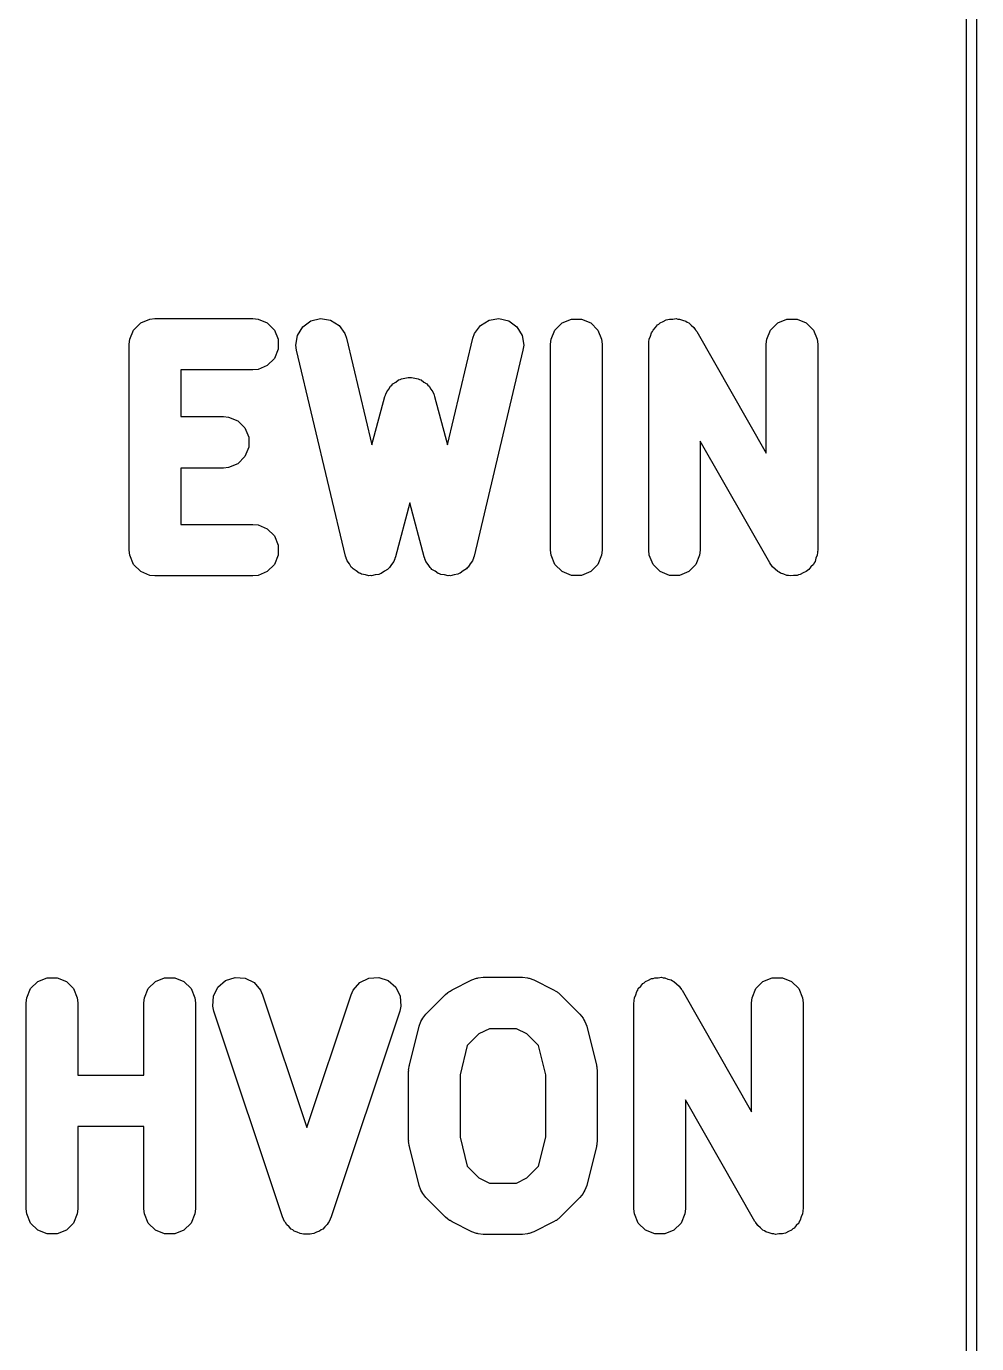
# Model space of a CAD drawing. Header units: inches. Extents: x 0.38 to 8.15, y -7.81 to -0.59.
# Drawn here: x 7.9275 to 8.1093, y -4.6465 to -4.3945 of the extents above; entities that cross this region are included whole.
import ezdxf

# ---------------------------------------------------------------- set-up
doc = ezdxf.new("R2010")
doc.units = ezdxf.units.IN
doc.header["$MEASUREMENT"] = 0
doc.layers.add('Edge.Cuts', color=254, linetype='CONTINUOUS', true_color=0xd0d2cd)
doc.layers.add('F.Silkscreen', color=41, linetype='CONTINUOUS', true_color=0xf2eda1)

msp = doc.modelspace()

# ---------------------------------------------------------------- linework, layer by layer
at = {"layer": 'Edge.Cuts', "linetype": 'CONTINUOUS'}
for p, q in [((8.10728, -7.81201), (8.10728, -0.59154)), ((8.10925, -0.59055), (8.10925, -7.81299))]:
    msp.add_line(p, q, dxfattribs=at)
at = {"layer": 'F.Silkscreen', "linetype": 'CONTINUOUS'}
for p, q in [((7.94798, -4.45257), (7.94934, -4.45121)), ((7.94934, -4.45121), (7.95111, -4.45047)), ((7.95111, -4.45047), (7.95207, -4.45038)), ((7.95207, -4.45038), (7.97082, -4.45038)), ((7.97082, -4.45038), (7.97178, -4.45047)), ((7.97178, -4.45047), (7.97355, -4.45121)), ((7.97355, -4.45121), (7.97491, -4.45257)), ((7.97933, -4.45359), (7.98033, -4.45195)), ((7.98033, -4.45195), (7.98189, -4.45083)), ((7.98189, -4.45083), (7.98376, -4.45038)), ((7.98376, -4.45038), (7.98565, -4.45069)), ((7.98565, -4.45069), (7.98729, -4.45169)), ((7.98729, -4.45169), (7.98841, -4.45325)), ((8.01321, -4.45325), (8.01434, -4.45169)), ((8.01434, -4.45169), (8.01597, -4.45069)), ((8.01597, -4.45069), (8.01787, -4.45038)), ((8.01787, -4.45038), (8.01974, -4.45083)), ((8.01974, -4.45083), (8.02129, -4.45195)), ((8.02129, -4.45195), (8.0223, -4.45359)), ((8.02859, -4.45257), (8.02995, -4.45121)), ((8.02995, -4.45121), (8.03172, -4.45047)), ((8.03172, -4.45047), (8.03364, -4.45047)), ((8.03364, -4.45047), (8.03542, -4.45121)), ((8.03542, -4.45121), (8.03678, -4.45257)), ((8.04734, -4.45257), (8.0478, -4.4521)), ((8.0478, -4.4521), (8.0482, -4.45159)), ((8.0482, -4.45159), (8.04848, -4.45143)), ((8.04848, -4.45143), (8.0487, -4.45121)), ((8.0487, -4.45121), (8.0493, -4.45096)), ((8.0493, -4.45096), (8.04987, -4.45063)), ((8.04987, -4.45063), (8.05018, -4.45059)), ((8.05018, -4.45059), (8.05047, -4.45047)), ((8.05047, -4.45047), (8.05113, -4.45047)), ((8.05113, -4.45047), (8.05178, -4.45039)), ((8.05178, -4.45039), (8.05208, -4.45047)), ((8.05208, -4.45047), (8.05239, -4.45047)), ((8.05239, -4.45047), (8.053, -4.45072)), ((8.053, -4.45072), (8.05363, -4.4509)), ((8.05363, -4.4509), (8.05388, -4.45109)), ((8.05388, -4.45109), (8.05417, -4.45121)), ((8.05417, -4.45121), (8.05463, -4.45167)), ((8.05463, -4.45167), (8.05515, -4.45207)), ((8.05515, -4.45207), (8.05543, -4.45247)), ((8.06984, -4.45257), (8.0712, -4.45121)), ((8.0712, -4.45121), (8.07297, -4.45047)), ((8.07297, -4.45047), (8.07489, -4.45047)), ((8.07489, -4.45047), (8.07666, -4.45121)), ((8.07666, -4.45121), (8.07802, -4.45257)), ((7.94715, -4.4553), (7.94724, -4.45434)), ((7.94724, -4.45434), (7.94798, -4.45257)), ((7.97491, -4.45257), (7.97564, -4.45434)), ((7.97564, -4.45434), (7.97564, -4.45626)), ((7.97902, -4.45548), (7.97933, -4.45359)), ((7.98841, -4.45325), (7.98873, -4.45416)), ((7.98873, -4.45416), (7.99358, -4.47456)), ((8.00804, -4.47456), (8.0129, -4.45416)), ((8.0129, -4.45416), (8.01321, -4.45325)), ((8.0223, -4.45359), (8.0226, -4.45548)), ((8.02776, -4.4553), (8.02786, -4.45434)), ((8.02786, -4.45434), (8.02859, -4.45257)), ((8.03678, -4.45257), (8.03751, -4.45434)), ((8.03751, -4.45434), (8.03761, -4.4553)), ((8.04656, -4.45483), (8.04661, -4.45434)), ((8.04661, -4.45434), (8.04686, -4.45374)), ((8.04686, -4.45374), (8.04703, -4.4531)), ((8.04703, -4.4531), (8.04722, -4.45286)), ((8.04722, -4.45286), (8.04734, -4.45257)), ((8.05543, -4.45247), (8.05552, -4.45257)), ((8.05552, -4.45257), (8.05556, -4.45266)), ((8.05556, -4.45266), (8.0557, -4.45286)), ((8.0557, -4.45286), (8.06901, -4.47614)), ((8.06901, -4.4553), (8.0691, -4.45434)), ((8.0691, -4.45434), (8.06984, -4.45257)), ((8.07802, -4.45257), (8.07876, -4.45434)), ((8.07876, -4.45434), (8.07885, -4.4553)), ((7.94715, -4.49467), (7.94715, -4.4553)), ((7.97564, -4.45626), (7.97491, -4.45803)), ((7.97915, -4.45644), (7.97902, -4.45548)), ((7.98853, -4.49581), (7.97915, -4.45644)), ((8.02247, -4.45644), (8.0131, -4.49581)), ((8.0226, -4.45548), (8.02247, -4.45644)), ((8.02776, -4.49467), (8.02776, -4.4553)), ((8.03761, -4.4553), (8.03761, -4.49467)), ((8.04651, -4.4553), (8.04654, -4.45505)), ((8.04651, -4.49467), (8.04651, -4.4553)), ((8.04652, -4.45496), (8.04656, -4.45483)), ((8.04654, -4.45505), (8.04652, -4.45496)), ((8.06901, -4.47614), (8.06901, -4.4553)), ((8.07885, -4.4553), (8.07885, -4.49467)), ((7.97355, -4.45939), (7.97178, -4.46013)), ((7.97491, -4.45803), (7.97355, -4.45939)), ((7.97082, -4.46022), (7.95699, -4.46022)), ((7.95699, -4.46022), (7.95699, -4.46913)), ((7.97178, -4.46013), (7.97082, -4.46022)), ((7.99813, -4.46253), (7.99864, -4.46213)), ((7.99864, -4.46213), (7.99895, -4.46205)), ((7.99895, -4.46205), (7.99923, -4.46189)), ((7.99923, -4.46189), (7.99987, -4.4618)), ((7.99987, -4.4618), (8.0005, -4.46164)), ((8.0005, -4.46164), (8.00081, -4.46168)), ((8.00081, -4.46168), (8.00113, -4.46164)), ((8.00113, -4.46164), (8.00176, -4.4618)), ((8.00176, -4.4618), (8.0024, -4.46189)), ((8.0024, -4.46189), (8.00268, -4.46205)), ((8.00268, -4.46205), (8.00298, -4.46213)), ((8.00298, -4.46213), (8.0035, -4.46253)), ((7.99616, -4.46496), (7.99622, -4.46485)), ((7.99622, -4.46485), (7.9964, -4.46438)), ((7.9964, -4.46438), (7.99679, -4.46386)), ((7.99679, -4.46386), (7.99712, -4.4633)), ((7.99712, -4.4633), (7.99737, -4.46311)), ((7.99737, -4.46311), (7.99756, -4.46285)), ((7.99756, -4.46285), (7.99813, -4.46253)), ((8.0035, -4.46253), (8.00406, -4.46285)), ((8.00406, -4.46285), (8.00426, -4.46311)), ((8.00426, -4.46311), (8.00451, -4.4633)), ((8.00451, -4.4633), (8.00484, -4.46386)), ((8.00484, -4.46386), (8.00523, -4.46438)), ((8.00523, -4.46438), (8.00541, -4.46485)), ((8.00541, -4.46485), (8.00547, -4.46496)), ((7.99358, -4.47456), (7.99606, -4.46528)), ((7.99606, -4.46528), (7.99614, -4.46506)), ((7.99614, -4.46506), (7.99616, -4.46496)), ((8.00547, -4.46496), (8.00548, -4.46506)), ((8.00548, -4.46506), (8.00557, -4.46528)), ((8.00557, -4.46528), (8.00804, -4.47456)), ((7.95699, -4.46913), (7.96519, -4.46913)), ((7.96519, -4.46913), (7.96615, -4.46922)), ((7.96615, -4.46922), (7.96793, -4.46996)), ((7.96793, -4.46996), (7.96928, -4.47131)), ((7.96928, -4.47131), (7.97002, -4.47309)), ((7.97002, -4.47309), (7.97002, -4.47501)), ((8.06966, -4.49711), (8.05635, -4.47383)), ((8.05635, -4.47383), (8.05635, -4.49467)), ((7.96928, -4.47678), (7.96793, -4.47814)), ((7.97002, -4.47501), (7.96928, -4.47678)), ((7.96519, -4.47897), (7.95699, -4.47897)), ((7.95699, -4.47897), (7.95699, -4.48975)), ((7.96615, -4.47887), (7.96519, -4.47897)), ((7.96793, -4.47814), (7.96615, -4.47887)), ((8.00081, -4.48565), (7.99807, -4.49594)), ((8.00356, -4.49594), (8.00081, -4.48565)), ((7.95699, -4.48975), (7.97082, -4.48975)), ((7.97082, -4.48975), (7.97178, -4.48984)), ((7.97178, -4.48984), (7.97355, -4.49058)), ((7.97355, -4.49058), (7.97491, -4.49194)), ((7.97491, -4.49194), (7.97564, -4.49371)), ((7.94724, -4.49563), (7.94715, -4.49467)), ((7.97564, -4.49371), (7.97564, -4.49563)), ((8.02786, -4.49563), (8.02776, -4.49467)), ((8.03761, -4.49467), (8.03751, -4.49563)), ((8.04661, -4.49563), (8.04651, -4.49467)), ((8.05635, -4.49467), (8.05626, -4.49563)), ((8.07884, -4.49501), (8.0788, -4.49514)), ((8.07885, -4.49467), (8.07883, -4.49492)), ((8.07883, -4.49492), (8.07884, -4.49501)), ((7.94798, -4.4974), (7.94724, -4.49563)), ((7.94934, -4.49876), (7.94798, -4.4974)), ((7.97491, -4.4974), (7.97355, -4.49876)), ((7.97564, -4.49563), (7.97491, -4.4974)), ((7.98864, -4.49614), (7.98853, -4.49581)), ((7.98866, -4.49626), (7.98864, -4.49614)), ((7.98872, -4.49636), (7.98866, -4.49626)), ((7.98884, -4.49672), (7.98872, -4.49636)), ((7.98926, -4.4973), (7.98884, -4.49672)), ((7.98962, -4.49792), (7.98926, -4.4973)), ((7.9973, -4.49741), (7.99692, -4.49802)), ((7.99773, -4.49684), (7.9973, -4.49741)), ((7.99786, -4.49649), (7.99773, -4.49684)), ((7.99793, -4.49638), (7.99786, -4.49649)), ((7.99795, -4.49626), (7.99793, -4.49638)), ((7.99807, -4.49594), (7.99795, -4.49626)), ((8.00368, -4.49626), (8.00356, -4.49594)), ((8.0037, -4.49638), (8.00368, -4.49626)), ((8.00376, -4.49649), (8.0037, -4.49638)), ((8.0039, -4.49684), (8.00376, -4.49649)), ((8.00433, -4.49741), (8.0039, -4.49684)), ((8.00471, -4.49802), (8.00433, -4.49741)), ((8.01237, -4.4973), (8.01201, -4.49792)), ((8.01279, -4.49672), (8.01237, -4.4973)), ((8.01291, -4.49636), (8.01279, -4.49672)), ((8.01297, -4.49626), (8.01291, -4.49636)), ((8.01299, -4.49614), (8.01297, -4.49626)), ((8.0131, -4.49581), (8.01299, -4.49614)), ((8.02859, -4.4974), (8.02786, -4.49563)), ((8.02995, -4.49876), (8.02859, -4.4974)), ((8.03678, -4.4974), (8.03542, -4.49876)), ((8.03751, -4.49563), (8.03678, -4.4974)), ((8.04734, -4.4974), (8.04661, -4.49563)), ((8.0487, -4.49876), (8.04734, -4.4974)), ((8.05552, -4.4974), (8.05417, -4.49876)), ((8.05626, -4.49563), (8.05552, -4.4974)), ((8.0698, -4.49731), (8.06966, -4.49711)), ((8.06984, -4.4974), (8.0698, -4.49731)), ((8.06993, -4.4975), (8.06984, -4.4974)), ((8.07021, -4.4979), (8.06993, -4.4975)), ((8.07802, -4.4974), (8.07756, -4.49787)), ((8.07814, -4.49711), (8.07802, -4.4974)), ((8.07833, -4.49687), (8.07814, -4.49711)), ((8.07851, -4.49623), (8.07833, -4.49687)), ((8.07876, -4.49563), (8.07851, -4.49623)), ((8.0788, -4.49514), (8.07876, -4.49563)), ((7.95111, -4.4995), (7.94934, -4.49876)), ((7.95207, -4.49959), (7.95111, -4.4995)), ((7.97082, -4.49959), (7.95207, -4.49959)), ((7.97178, -4.4995), (7.97082, -4.49959)), ((7.97355, -4.49876), (7.97178, -4.4995)), ((7.98982, -4.49807), (7.98962, -4.49792)), ((7.98997, -4.49828), (7.98982, -4.49807)), ((7.99058, -4.49865), (7.98997, -4.49828)), ((7.99114, -4.49909), (7.99058, -4.49865)), ((7.99139, -4.49915), (7.99114, -4.49909)), ((7.9916, -4.49928), (7.99139, -4.49915)), ((7.99231, -4.4994), (7.9916, -4.49928)), ((7.993, -4.49958), (7.99231, -4.4994)), ((7.99325, -4.49955), (7.993, -4.49958)), ((7.9935, -4.49959), (7.99325, -4.49955)), ((7.99419, -4.49942), (7.9935, -4.49959)), ((7.9949, -4.49933), (7.99419, -4.49942)), ((7.99512, -4.4992), (7.9949, -4.49933)), ((7.99537, -4.49914), (7.99512, -4.4992)), ((7.99595, -4.49872), (7.99537, -4.49914)), ((7.99656, -4.49837), (7.99595, -4.49872)), ((7.99672, -4.49817), (7.99656, -4.49837)), ((7.99692, -4.49802), (7.99672, -4.49817)), ((8.00491, -4.49817), (8.00471, -4.49802)), ((8.00506, -4.49837), (8.00491, -4.49817)), ((8.00568, -4.49872), (8.00506, -4.49837)), ((8.00626, -4.49914), (8.00568, -4.49872)), ((8.00651, -4.4992), (8.00626, -4.49914)), ((8.00673, -4.49933), (8.00651, -4.4992)), ((8.00743, -4.49942), (8.00673, -4.49933)), ((8.00813, -4.49959), (8.00743, -4.49942)), ((8.00838, -4.49955), (8.00813, -4.49959)), ((8.00863, -4.49958), (8.00838, -4.49955)), ((8.00932, -4.4994), (8.00863, -4.49958)), ((8.01002, -4.49928), (8.00932, -4.4994)), ((8.01024, -4.49915), (8.01002, -4.49928)), ((8.01048, -4.49909), (8.01024, -4.49915)), ((8.01105, -4.49865), (8.01048, -4.49909)), ((8.01166, -4.49828), (8.01105, -4.49865)), ((8.01181, -4.49807), (8.01166, -4.49828)), ((8.01201, -4.49792), (8.01181, -4.49807)), ((8.03172, -4.4995), (8.02995, -4.49876)), ((8.03364, -4.4995), (8.03172, -4.4995)), ((8.03542, -4.49876), (8.03364, -4.4995)), ((8.05047, -4.4995), (8.0487, -4.49876)), ((8.05239, -4.4995), (8.05047, -4.4995)), ((8.05417, -4.49876), (8.05239, -4.4995)), ((8.07073, -4.4983), (8.07021, -4.4979)), ((8.0712, -4.49876), (8.07073, -4.4983)), ((8.07148, -4.49888), (8.0712, -4.49876)), ((8.07173, -4.49907), (8.07148, -4.49888)), ((8.07236, -4.49925), (8.07173, -4.49907)), ((8.07297, -4.4995), (8.07236, -4.49925)), ((8.07328, -4.4995), (8.07297, -4.4995)), ((8.07359, -4.49958), (8.07328, -4.4995)), ((8.07424, -4.4995), (8.07359, -4.49958)), ((8.07489, -4.4995), (8.07424, -4.4995)), ((8.07518, -4.49938), (8.07489, -4.4995)), ((8.07549, -4.49934), (8.07518, -4.49938)), ((8.07606, -4.49901), (8.07549, -4.49934)), ((8.07666, -4.49876), (8.07606, -4.49901)), ((8.07689, -4.49854), (8.07666, -4.49876)), ((8.07716, -4.49838), (8.07689, -4.49854)), ((8.07756, -4.49787), (8.07716, -4.49838)), ((7.92829, -4.57855), (7.92965, -4.57719)), ((7.92965, -4.57719), (7.93142, -4.57646)), ((7.93142, -4.57646), (7.93334, -4.57646)), ((7.93334, -4.57646), (7.93512, -4.57719)), ((7.93512, -4.57719), (7.93648, -4.57855)), ((7.95079, -4.57855), (7.95215, -4.57719)), ((7.95215, -4.57719), (7.95392, -4.57646)), ((7.95392, -4.57646), (7.95584, -4.57646)), ((7.95584, -4.57646), (7.95762, -4.57719)), ((7.95762, -4.57719), (7.95897, -4.57855)), ((7.96326, -4.57998), (7.96412, -4.57827)), ((7.96412, -4.57827), (7.96557, -4.57701)), ((7.96557, -4.57701), (7.96739, -4.5764)), ((7.96739, -4.5764), (7.9693, -4.57654)), ((7.9693, -4.57654), (7.97102, -4.5774)), ((7.97102, -4.5774), (7.97228, -4.57885)), ((7.98998, -4.57885), (7.99123, -4.5774)), ((7.99123, -4.5774), (7.99295, -4.57654)), ((7.99295, -4.57654), (7.99487, -4.5764)), ((7.99487, -4.5764), (7.99669, -4.57701)), ((7.99669, -4.57701), (7.99814, -4.57827)), ((7.99814, -4.57827), (7.999, -4.57998)), ((8.00892, -4.57876), (8.01267, -4.57688)), ((8.01267, -4.57688), (8.01357, -4.57654)), ((8.01357, -4.57654), (8.01375, -4.57653)), ((8.01375, -4.57653), (8.01391, -4.57646)), ((8.01391, -4.57646), (8.01487, -4.57636)), ((8.01487, -4.57636), (8.02237, -4.57636)), ((8.02237, -4.57636), (8.02333, -4.57646)), ((8.02333, -4.57646), (8.0235, -4.57653)), ((8.0235, -4.57653), (8.02367, -4.57654)), ((8.02367, -4.57654), (8.02457, -4.57688)), ((8.02457, -4.57688), (8.02832, -4.57876)), ((8.04453, -4.57855), (8.04499, -4.57809)), ((8.04499, -4.57809), (8.04539, -4.57757)), ((8.04539, -4.57757), (8.04566, -4.57741)), ((8.04566, -4.57741), (8.04589, -4.57719)), ((8.04589, -4.57719), (8.04649, -4.57694)), ((8.04649, -4.57694), (8.04706, -4.57662)), ((8.04706, -4.57662), (8.04737, -4.57658)), ((8.04737, -4.57658), (8.04766, -4.57646)), ((8.04766, -4.57646), (8.04831, -4.57646)), ((8.04831, -4.57646), (8.04896, -4.57637)), ((8.04896, -4.57637), (8.04927, -4.57646)), ((8.04927, -4.57646), (8.04958, -4.57646)), ((8.04958, -4.57646), (8.05018, -4.57671)), ((8.05018, -4.57671), (8.05082, -4.57688)), ((8.05082, -4.57688), (8.05106, -4.57707)), ((8.05106, -4.57707), (8.05135, -4.57719)), ((8.05135, -4.57719), (8.05182, -4.57766)), ((8.05182, -4.57766), (8.05233, -4.57806)), ((8.05233, -4.57806), (8.05262, -4.57846)), ((8.06703, -4.57855), (8.06838, -4.57719)), ((8.06838, -4.57719), (8.07016, -4.57646)), ((8.07016, -4.57646), (8.07208, -4.57646)), ((8.07208, -4.57646), (8.07385, -4.57719)), ((8.07385, -4.57719), (8.07521, -4.57855)), ((7.92746, -4.58128), (7.92756, -4.58032)), ((7.92756, -4.58032), (7.92829, -4.57855)), ((7.93648, -4.57855), (7.93721, -4.58032)), ((7.93721, -4.58032), (7.93731, -4.58128)), ((7.94996, -4.58128), (7.95006, -4.58032)), ((7.95006, -4.58032), (7.95079, -4.57855)), ((7.95897, -4.57855), (7.95971, -4.58032)), ((7.95971, -4.58032), (7.9598, -4.58128)), ((7.96312, -4.5819), (7.96326, -4.57998)), ((7.97228, -4.57885), (7.97267, -4.57973)), ((7.97267, -4.57973), (7.98113, -4.60509)), ((7.98113, -4.60509), (7.98958, -4.57973)), ((7.98958, -4.57973), (7.98998, -4.57885)), ((7.999, -4.57998), (7.99913, -4.5819)), ((8.0039, -4.58343), (8.00764, -4.57968)), ((8.00764, -4.57968), (8.00802, -4.57937)), ((8.00802, -4.57937), (8.00811, -4.57927)), ((8.00811, -4.57927), (8.00826, -4.57918)), ((8.00826, -4.57918), (8.00839, -4.57907)), ((8.00839, -4.57907), (8.00851, -4.57902)), ((8.00851, -4.57902), (8.00892, -4.57876)), ((8.02832, -4.57876), (8.02874, -4.57902)), ((8.02874, -4.57902), (8.02886, -4.57907)), ((8.02886, -4.57907), (8.02899, -4.57918)), ((8.02899, -4.57918), (8.02914, -4.57927)), ((8.02914, -4.57927), (8.02923, -4.57937)), ((8.02923, -4.57937), (8.0296, -4.57968)), ((8.0296, -4.57968), (8.03335, -4.58343)), ((8.04374, -4.58082), (8.04379, -4.58032)), ((8.04379, -4.58032), (8.04404, -4.57972)), ((8.04404, -4.57972), (8.04422, -4.57909)), ((8.04422, -4.57909), (8.04441, -4.57884)), ((8.04441, -4.57884), (8.04453, -4.57855)), ((8.05262, -4.57846), (8.05271, -4.57855)), ((8.05271, -4.57855), (8.05275, -4.57864)), ((8.05275, -4.57864), (8.05289, -4.57884)), ((8.05289, -4.57884), (8.0662, -4.60212)), ((8.0662, -4.58128), (8.06629, -4.58032)), ((8.06629, -4.58032), (8.06703, -4.57855)), ((8.07521, -4.57855), (8.07594, -4.58032)), ((8.07594, -4.58032), (8.07604, -4.58128)), ((7.92746, -4.62065), (7.92746, -4.58128)), ((7.93731, -4.58128), (7.93731, -4.59511)), ((7.94996, -4.59511), (7.94996, -4.58128)), ((7.9598, -4.58128), (7.9598, -4.62065)), ((7.96334, -4.58284), (7.96312, -4.5819)), ((7.97646, -4.62221), (7.96334, -4.58284)), ((7.99892, -4.58284), (7.9858, -4.62221)), ((7.99913, -4.5819), (7.99892, -4.58284)), ((8.0437, -4.58128), (8.04372, -4.58104)), ((8.0437, -4.62065), (8.0437, -4.58128)), ((8.04371, -4.58094), (8.04374, -4.58082)), ((8.04372, -4.58104), (8.04371, -4.58094)), ((8.0662, -4.60212), (8.0662, -4.58128)), ((8.07604, -4.58128), (8.07604, -4.62065)), ((8.00073, -4.59321), (8.0026, -4.58571)), ((8.0026, -4.58571), (8.00293, -4.58481)), ((8.00293, -4.58481), (8.00314, -4.58451)), ((8.00314, -4.58451), (8.00328, -4.58417)), ((8.00328, -4.58417), (8.0039, -4.58343)), ((8.03335, -4.58343), (8.03396, -4.58417)), ((8.03396, -4.58417), (8.0341, -4.58451)), ((8.0341, -4.58451), (8.03432, -4.58481)), ((8.03432, -4.58481), (8.03465, -4.58571)), ((8.03465, -4.58571), (8.03652, -4.59321)), ((8.01404, -4.5872), (8.01182, -4.58942)), ((8.01604, -4.58621), (8.01404, -4.5872)), ((8.02121, -4.58621), (8.01604, -4.58621)), ((8.02321, -4.5872), (8.02121, -4.58621)), ((8.02543, -4.58942), (8.02321, -4.5872)), ((8.01182, -4.58942), (8.01042, -4.59501)), ((8.02683, -4.59501), (8.02543, -4.58942)), ((8.00067, -4.59345), (8.0007, -4.59338)), ((8.0007, -4.59338), (8.00073, -4.59321)), ((8.03652, -4.59321), (8.03655, -4.59338)), ((8.03655, -4.59338), (8.03657, -4.59345)), ((7.93731, -4.59511), (7.94996, -4.59511)), ((8.00058, -4.59417), (8.00064, -4.59381)), ((8.0006, -4.59424), (8.00058, -4.59417)), ((8.00058, -4.59441), (8.0006, -4.59424)), ((8.00058, -4.60753), (8.00058, -4.59441)), ((8.00064, -4.59381), (8.00067, -4.59345)), ((8.01042, -4.59501), (8.01042, -4.60693)), ((8.02683, -4.60693), (8.02683, -4.59501)), ((8.03657, -4.59345), (8.03661, -4.59381)), ((8.03661, -4.59381), (8.03666, -4.59417)), ((8.03666, -4.59417), (8.03665, -4.59424)), ((8.03665, -4.59424), (8.03667, -4.59441)), ((8.03667, -4.59441), (8.03667, -4.60753)), ((8.06684, -4.6231), (8.05354, -4.59982)), ((8.05354, -4.59982), (8.05354, -4.62065)), ((7.94996, -4.60495), (7.93731, -4.60495)), ((7.93731, -4.60495), (7.93731, -4.62065)), ((7.94996, -4.62065), (7.94996, -4.60495)), ((8.0006, -4.6077), (8.00058, -4.60753)), ((8.00058, -4.60777), (8.0006, -4.6077)), ((8.00064, -4.60813), (8.00058, -4.60777)), ((8.00067, -4.60849), (8.00064, -4.60813)), ((8.0007, -4.60856), (8.00067, -4.60849)), ((8.01042, -4.60693), (8.01182, -4.61251)), ((8.02543, -4.61251), (8.02683, -4.60693)), ((8.03657, -4.60849), (8.03655, -4.60856)), ((8.03661, -4.60813), (8.03657, -4.60849)), ((8.03666, -4.60777), (8.03661, -4.60813)), ((8.03667, -4.60753), (8.03665, -4.6077)), ((8.03665, -4.6077), (8.03666, -4.60777)), ((8.00073, -4.60872), (8.0007, -4.60856)), ((8.0026, -4.61622), (8.00073, -4.60872)), ((8.03652, -4.60872), (8.03465, -4.61622)), ((8.03655, -4.60856), (8.03652, -4.60872)), ((8.01182, -4.61251), (8.01404, -4.61473)), ((8.02321, -4.61473), (8.02543, -4.61251)), ((8.01404, -4.61473), (8.01604, -4.61573)), ((8.01604, -4.61573), (8.02121, -4.61573)), ((8.02121, -4.61573), (8.02321, -4.61473)), ((8.00293, -4.61713), (8.0026, -4.61622)), ((8.00314, -4.61743), (8.00293, -4.61713)), ((8.00328, -4.61776), (8.00314, -4.61743)), ((8.0039, -4.61851), (8.00328, -4.61776)), ((8.00764, -4.62226), (8.0039, -4.61851)), ((8.03335, -4.61851), (8.0296, -4.62226)), ((8.03396, -4.61776), (8.03335, -4.61851)), ((8.0341, -4.61743), (8.03396, -4.61776)), ((8.03432, -4.61713), (8.0341, -4.61743)), ((8.03465, -4.61622), (8.03432, -4.61713)), ((7.92756, -4.62161), (7.92746, -4.62065)), ((7.93731, -4.62065), (7.93721, -4.62161)), ((7.95006, -4.62161), (7.94996, -4.62065)), ((7.9598, -4.62065), (7.95971, -4.62161)), ((8.04379, -4.62161), (8.0437, -4.62065)), ((8.05354, -4.62065), (8.05345, -4.62161)), ((8.07603, -4.621), (8.07599, -4.62112)), ((8.07604, -4.62065), (8.07601, -4.6209)), ((8.07601, -4.6209), (8.07603, -4.621)), ((7.92829, -4.62339), (7.92756, -4.62161)), ((7.92965, -4.62475), (7.92829, -4.62339)), ((7.93648, -4.62339), (7.93512, -4.62475)), ((7.93721, -4.62161), (7.93648, -4.62339)), ((7.95079, -4.62339), (7.95006, -4.62161)), ((7.95215, -4.62475), (7.95079, -4.62339)), ((7.95897, -4.62339), (7.95762, -4.62475)), ((7.95971, -4.62161), (7.95897, -4.62339)), ((7.97685, -4.62309), (7.97646, -4.62221)), ((7.97708, -4.62336), (7.97685, -4.62309)), ((7.97724, -4.62367), (7.97708, -4.62336)), ((7.98517, -4.62336), (7.98502, -4.62367)), ((7.9854, -4.62309), (7.98517, -4.62336)), ((7.9858, -4.62221), (7.9854, -4.62309)), ((8.00802, -4.62257), (8.00764, -4.62226)), ((8.00811, -4.62267), (8.00802, -4.62257)), ((8.00826, -4.62276), (8.00811, -4.62267)), ((8.00839, -4.62287), (8.00826, -4.62276)), ((8.00851, -4.62292), (8.00839, -4.62287)), ((8.00892, -4.62318), (8.00851, -4.62292)), ((8.01267, -4.62506), (8.00892, -4.62318)), ((8.02832, -4.62318), (8.02457, -4.62506)), ((8.02874, -4.62292), (8.02832, -4.62318)), ((8.02886, -4.62287), (8.02874, -4.62292)), ((8.02899, -4.62276), (8.02886, -4.62287)), ((8.02914, -4.62267), (8.02899, -4.62276)), ((8.02923, -4.62257), (8.02914, -4.62267)), ((8.0296, -4.62226), (8.02923, -4.62257)), ((8.04453, -4.62339), (8.04379, -4.62161)), ((8.04589, -4.62475), (8.04453, -4.62339)), ((8.05271, -4.62339), (8.05135, -4.62475)), ((8.05345, -4.62161), (8.05271, -4.62339)), ((8.06699, -4.6233), (8.06684, -4.6231)), ((8.06703, -4.62339), (8.06699, -4.6233)), ((8.06712, -4.62348), (8.06703, -4.62339)), ((8.0674, -4.62388), (8.06712, -4.62348)), ((8.07521, -4.62339), (8.07475, -4.62385)), ((8.07533, -4.6231), (8.07521, -4.62339)), ((8.07552, -4.62285), (8.07533, -4.6231)), ((8.07569, -4.62222), (8.07552, -4.62285)), ((8.07594, -4.62161), (8.07569, -4.62222)), ((8.07599, -4.62112), (8.07594, -4.62161)), ((7.93142, -4.62548), (7.92965, -4.62475)), ((7.93334, -4.62548), (7.93142, -4.62548)), ((7.93512, -4.62475), (7.93334, -4.62548)), ((7.95392, -4.62548), (7.95215, -4.62475)), ((7.95584, -4.62548), (7.95392, -4.62548)), ((7.95762, -4.62475), (7.95584, -4.62548)), ((7.97771, -4.62408), (7.97724, -4.62367)), ((7.97811, -4.62454), (7.97771, -4.62408)), ((7.97843, -4.6247), (7.97811, -4.62454)), ((7.97869, -4.62493), (7.97843, -4.6247)), ((7.97928, -4.62512), (7.97869, -4.62493)), ((7.97983, -4.6254), (7.97928, -4.62512)), ((7.98018, -4.62543), (7.97983, -4.6254)), ((7.98051, -4.62554), (7.98018, -4.62543)), ((7.98113, -4.62549), (7.98051, -4.62554)), ((7.98174, -4.62554), (7.98113, -4.62549)), ((7.98208, -4.62543), (7.98174, -4.62554)), ((7.98243, -4.6254), (7.98208, -4.62543)), ((7.98298, -4.62512), (7.98243, -4.6254)), ((7.98357, -4.62493), (7.98298, -4.62512)), ((7.98383, -4.6247), (7.98357, -4.62493)), ((7.98415, -4.62454), (7.98383, -4.6247)), ((7.98455, -4.62408), (7.98415, -4.62454)), ((7.98502, -4.62367), (7.98455, -4.62408)), ((8.01357, -4.6254), (8.01267, -4.62506)), ((8.01375, -4.62541), (8.01357, -4.6254)), ((8.01391, -4.62548), (8.01375, -4.62541)), ((8.01487, -4.62558), (8.01391, -4.62548)), ((8.02237, -4.62558), (8.01487, -4.62558)), ((8.02333, -4.62548), (8.02237, -4.62558)), ((8.0235, -4.62541), (8.02333, -4.62548)), ((8.02367, -4.6254), (8.0235, -4.62541)), ((8.02457, -4.62506), (8.02367, -4.6254)), ((8.04766, -4.62548), (8.04589, -4.62475)), ((8.04958, -4.62548), (8.04766, -4.62548)), ((8.05135, -4.62475), (8.04958, -4.62548)), ((8.06792, -4.62428), (8.0674, -4.62388)), ((8.06838, -4.62475), (8.06792, -4.62428)), ((8.06867, -4.62487), (8.06838, -4.62475)), ((8.06892, -4.62506), (8.06867, -4.62487)), ((8.06955, -4.62523), (8.06892, -4.62506)), ((8.07016, -4.62548), (8.06955, -4.62523)), ((8.07047, -4.62548), (8.07016, -4.62548)), ((8.07077, -4.62556), (8.07047, -4.62548)), ((8.07142, -4.62548), (8.07077, -4.62556)), ((8.07208, -4.62548), (8.07142, -4.62548)), ((8.07237, -4.62536), (8.07208, -4.62548)), ((8.07268, -4.62532), (8.07237, -4.62536)), ((8.07325, -4.625), (8.07268, -4.62532)), ((8.07385, -4.62475), (8.07325, -4.625)), ((8.07407, -4.62452), (8.07385, -4.62475)), ((8.07435, -4.62437), (8.07407, -4.62452)), ((8.07475, -4.62385), (8.07435, -4.62437))]:
    msp.add_line(p, q, dxfattribs=at)

doc.saveas('drawing.dxf')
